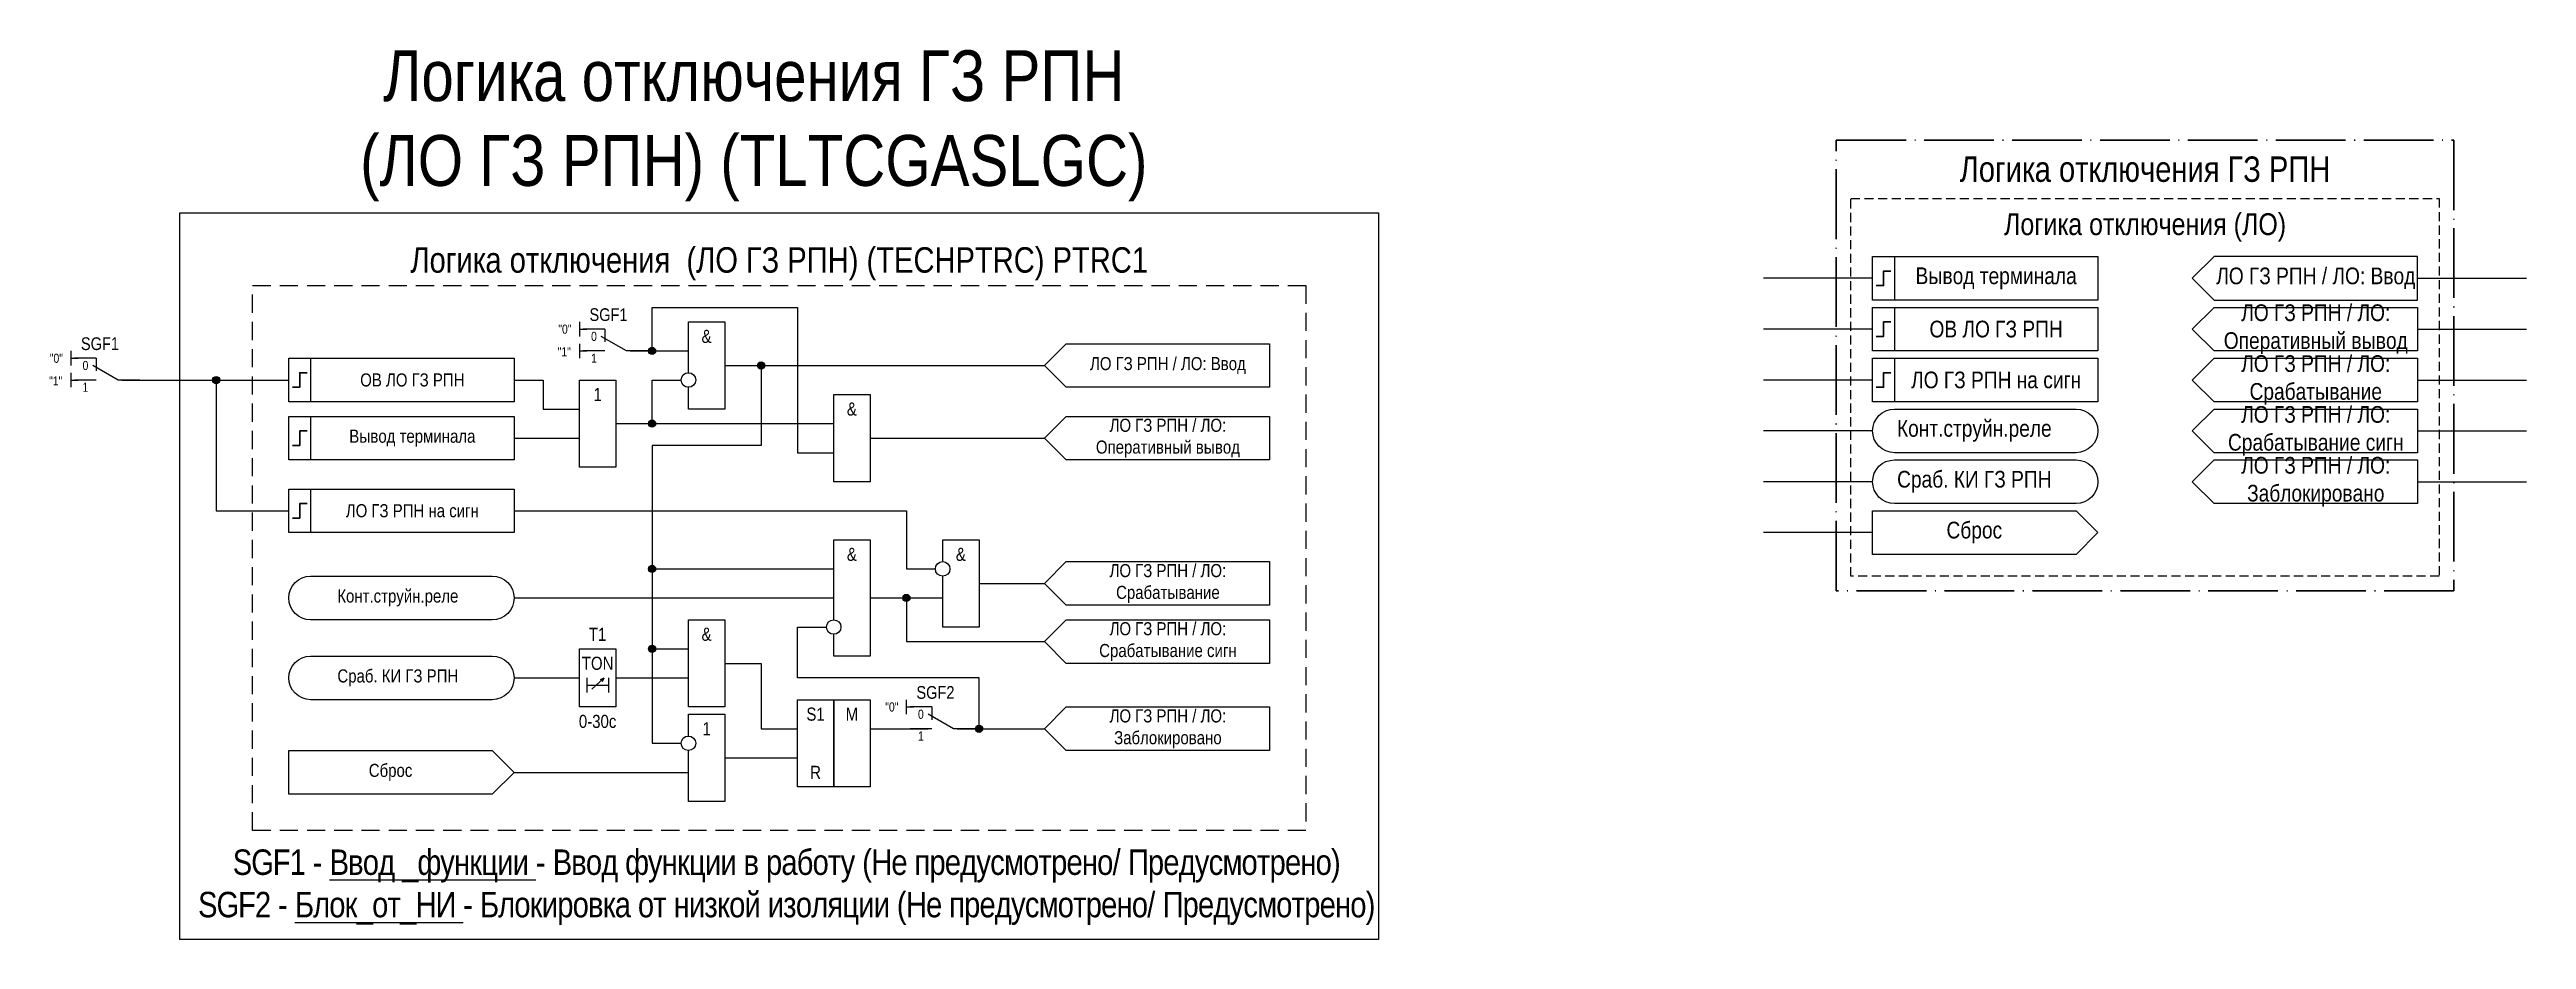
# Model space of a CAD drawing. Header units: millimetres. Extents: x -18 to 323, y 0 to 122.
import ezdxf
from ezdxf.enums import TextEntityAlignment as Align

# ---------------------------------------------------------------- set-up
doc = ezdxf.new("R2010")
doc.units = ezdxf.units.MM
doc.linetypes.add('ACAD_ISO04W100', pattern=[30, 24, -3, 0, -3])
doc.linetypes.add('штриховая2', pattern=[0.375, 0.25, -0.125])
doc.layers.add('invisible', color=252, linetype='Continuous', plot=False)
doc.layers.add('TEXT', color=7, linetype='Continuous', lineweight=25)
doc.layers.add('Основная', color=7, linetype='Continuous')
doc.styles.add('2.5_Gost_RD', font='ARIALN.TTF', dxfattribs={"height": 2.5})
doc.styles.add('3.5_Gost_RD', font='ARIALN.TTF', dxfattribs={"height": 3.5})
doc.styles.add('Вывод', font='ARIALN.TTF', dxfattribs={"height": 2.5})
doc.styles.add('Компонент', font='ARIALN.TTF', dxfattribs={"height": 3.5})

# ---------------------------------------------------------------- blocks, each defined once
blk = doc.blocks.new('*U78')
at = {"layer": 'Основная', "color": 0}
blk.add_line((0, 0), (7, 4), dxfattribs=at)
at = {"layer": 'Основная', "ltscale": 0.35}
blk.add_line((6, 6), (6, 2.5), dxfattribs=at)
blk = doc.blocks.new('*U80')
at = {"layer": 'Основная', "color": 0}
for p, q in [((-3, 6), (-9, 6)), ((-3, 0), (-9, 0)), ((9, 0), (3, 0))]:
    blk.add_line(p, q, dxfattribs=at)
at = {"layer": 'Основная', "ltscale": 0.25, "xscale": -1}
blk.add_blockref('*U78', (3, 0), dxfattribs=at)
at = {"layer": 'Основная'}
for tag, height, style, p in [('В1', 2.5, 'Вывод', (-14, 6)), ('ОУ', 3.5, 'Компонент', (-2, 10)), ('В2', 2.5, 'Вывод', (-6, 4)), ('В3', 2.5, 'Вывод', (-6, -2))]:
    blk.add_attdef(tag, text='', height=height, dxfattribs=dict(at, style=style)).set_placement(p, align=Align.MIDDLE_CENTER)
blk = doc.blocks.new('Точка')
at = {"ltscale": 100}
h = blk.add_hatch(color=256, dxfattribs=at)
h.dxf.hatch_style = 1
edge = h.paths.add_edge_path()
edge.add_arc((0, 0), 0.5, 0, 360)
blk.add_circle((0, 0), 0.5, dxfattribs=at)

msp = doc.modelspace()

# ---------------------------------------------------------------- linework, layer by layer
at = {"ltscale": 100}
for p, q in [((233, 91), (218, 91)), ((308, 91), (323, 91)), ((55, 85), (55, 83)), ((55, 84), (56, 84)), ((55, 82), (55, 80)), ((233, 84), (218, 84)), ((308, 84), (323, 84)), ((55, 81), (56, 81)), ((233, 77), (218, 77)), ((308, 77), (323, 77)), ((233, 70), (218, 70)), ((308, 70), (323, 70)), ((233, 63), (218, 63)), ((308, 63), (323, 63)), ((233, 56), (218, 56)), ((60, 36), (60, 36)), ((100, 31), (100, 33)), ((100, 32), (101, 32))]:
    msp.add_line(p, q, dxfattribs=at)
at = {"color": 7, "ltscale": 100}
for p, q in [((56.7, 34.46), (58.37, 35.95)), ((58.37, 35.95), (57.85, 35.73)), ((58.37, 35.95), (58.11, 35.48))]:
    msp.add_line(p, q, dxfattribs=at)
at = {"color": 251, "linetype": 'ACAD_ISO04W100', "lineweight": 30, "ltscale": 0.4, "true_color": 0x58595b}
msp.add_lwpolyline([(228, 110), (313, 110), (313, 48), (228, 48)], close=True, dxfattribs=at)
at = {"color": 3, "ltscale": 100}
msp.add_lwpolyline([(0, 100), (165, 100), (165, 0), (0, 0)], close=True, dxfattribs=at)
at = {"linetype": 'штриховая2', "ltscale": 5}
msp.add_lwpolyline([(230, 102), (311, 102), (311, 50), (230, 50)], close=True, dxfattribs=at)
at = {"ltscale": 100}
for points in [[(233, 94), (236, 94), (236, 88), (233, 88)], [(233, 94), (264, 94), (264, 88), (233, 88)], [(280, 94), (277, 91), (280, 88), (308, 88), (308, 94)], [(233, 87), (236, 87), (236, 81), (233, 81)], [(233, 87), (264, 87), (264, 81), (233, 81)], [(280, 87), (308, 87), (308, 81), (280, 81), (277, 84)], [(15, 80), (18, 80), (18, 74), (15, 74)], [(233, 80), (236, 80), (236, 74), (233, 74)], [(233, 80), (264, 80), (264, 74), (233, 74)], [(55, 77), (60, 77), (60, 65), (55, 65)], [(15, 72), (18, 72), (18, 66), (15, 66)], [(90, 75), (95, 75), (95, 63), (90, 63)], [(15, 62), (18, 62), (18, 56), (15, 56)], [(70, 44), (75, 44), (75, 32), (70, 32)], [(55, 40), (60, 40), (60, 32), (55, 32)], [(85, 33), (90, 33), (90, 21), (85, 21)], [(90, 33), (95, 33), (95, 21), (90, 21)]]:
    msp.add_lwpolyline(points, close=True, dxfattribs=at)
at = {"linetype": 'штриховая2', "ltscale": 10}
msp.add_lwpolyline([(10, 90), (155, 90), (155, 15), (10, 15)], close=True, dxfattribs=at)
at = {"lineweight": 30, "ltscale": 100}
for points in [[(235.5, 92), (234.5, 92), (234.5, 90), (233.5, 90)], [(235.5, 85), (234.5, 85), (234.5, 83), (233.5, 83)], [(17.5, 78), (16.5, 78), (16.5, 76), (15.5, 76)], [(235.5, 78), (234.5, 78), (234.5, 76), (233.5, 76)], [(17.5, 70), (16.5, 70), (16.5, 68), (15.5, 68)], [(17.5, 60), (16.5, 60), (16.5, 58), (15.5, 58)]]:
    msp.add_lwpolyline(points, dxfattribs=at)
at = {"ltscale": 100}
for points in [[(62, 81), (65, 81), (65, 87), (85, 87), (85, 67), (90, 67)], [(70, 78), (70, 85), (75, 85), (75, 73), (70, 73), (70, 76)], [(62, 81), (70, 81)], [(75, 79), (80, 79), (80, 68), (65, 68), (65, 61), (65, 61)], [(75, 79), (80, 79), (80, 68), (65, 68), (65, 51), (90, 51)], [(75, 79), (80, 79), (80, 68), (65, 68), (65, 40), (70, 40)], [(75, 79), (80, 79), (80, 68), (65, 68), (65, 27), (69, 27)], [(75, 79), (119, 79)], [(277, 77), (280, 80), (308, 80), (308, 74), (280, 74), (277, 77)], [(46, 77), (50, 77), (50, 73), (55, 73)], [(60, 71), (65, 71), (65, 77), (69, 77)], [(277, 70), (280, 73), (308, 73), (308, 67), (280, 67), (277, 70)], [(46, 69), (55, 69)], [(60, 71), (90, 71)], [(95, 69), (119, 69)], [(277, 63), (280, 66), (308, 66), (308, 60), (280, 60), (277, 63)], [(46, 59), (100, 59), (100, 51), (104, 51)], [(233, 59), (261, 59), (264, 56), (261, 53), (233, 53), (233, 59)], [(90, 44), (90, 55), (95, 55), (95, 39), (90, 39), (90, 42)], [(105, 52), (105, 55), (110, 55), (110, 43), (105, 43), (105, 50)], [(110, 49), (119, 49)], [(46, 47), (90, 47)], [(95, 47), (105, 47)], [(95, 47), (100, 47), (100, 41), (119, 41)], [(107, 29), (110, 29), (110, 36), (85, 36), (85, 43), (89, 43)], [(75, 38), (80, 38), (80, 29), (85, 29)], [(46, 36), (55, 36)], [(56, 36), (56, 34)], [(56, 35), (59, 35)], [(59, 36), (59, 34)], [(60, 36), (70, 36)], [(70, 28), (70, 31), (75, 31), (75, 19), (70, 19), (70, 26)], [(95, 29), (103, 29)], [(107, 29), (119, 29)], [(75, 25), (85, 25)], [(46, 23), (70, 23)]]:
    msp.add_lwpolyline(points, dxfattribs=at)
for points in [[(236, 67, -1), (236, 73), (261, 73, -1), (261, 67)], [(236, 60, -1), (236, 66), (261, 66, -1), (261, 60)]]:
    msp.add_lwpolyline(points, format="xyb", close=True, dxfattribs=at)
for centre in [(70, 77), (105, 51), (90, 43), (70, 27)]:
    msp.add_circle(centre, 1, dxfattribs=at)
at = {"layer": 'invisible', "ltscale": 100}
for p, q in [((-15, 81), (-15, 79)), ((-15, 80), (-14, 80)), ((-15, 78), (-15, 76)), ((-15, 77), (-14, 77))]:
    msp.add_line(p, q, dxfattribs=at)
for points in [[(-8, 77), (15, 77)], [(-8, 77), (5, 77), (5, 59), (15, 59)]]:
    msp.add_lwpolyline(points, dxfattribs=at)
at = {"layer": 'TEXT', "ltscale": 100}
for points in [[(119, 79), (122, 82), (150, 82), (150, 76), (122, 76), (119, 79)], [(119, 69), (122, 72), (150, 72), (150, 66), (122, 66), (119, 69)], [(119, 49), (122, 52), (150, 52), (150, 46), (122, 46), (119, 49)], [(119, 41), (122, 44), (150, 44), (150, 38), (122, 38), (119, 41)], [(119, 29), (122, 32), (150, 32), (150, 26), (122, 26), (119, 29)], [(15, 26), (43, 26), (46, 23), (43, 20), (15, 20), (15, 26)]]:
    msp.add_lwpolyline(points, dxfattribs=at)
for points in [[(15, 80), (46, 80), (46, 74), (15, 74)], [(15, 72), (46, 72), (46, 66), (15, 66)], [(15, 62), (46, 62), (46, 56), (15, 56)]]:
    msp.add_lwpolyline(points, close=True, dxfattribs=at)
for points in [[(18, 44, -1), (18, 50), (43, 50, -1), (43, 44)], [(18, 33, -1), (18, 39), (43, 39, -1), (43, 33)]]:
    msp.add_lwpolyline(points, format="xyb", close=True, dxfattribs=at)

# ---------------------------------------------------------------- block references
at = {"ltscale": 100}
for p in [(65, 81), (80, 79), (65, 71), (65, 51), (100, 47), (65, 40), (110, 29)]:
    msp.add_blockref('Точка', p, dxfattribs=at)
at = {"layer": 'invisible', "ltscale": 0.25, "xscale": 0.5, "yscale": 0.5, "zscale": 0.5}
msp.add_blockref('*U80', (-10, 77), dxfattribs=at).add_auto_attribs({'ОУ': 'SGF1', 'В1': '"0"', 'В2': '0', 'В3': '1'})
at = {"layer": 'invisible', "ltscale": 100}
msp.add_blockref('Точка', (5, 77), dxfattribs=at)
at = {"layer": 'Основная', "ltscale": 0.25, "xscale": 0.5, "yscale": 0.5, "zscale": 0.5}
for p, values in [((60, 81), {'ОУ': 'SGF1', 'В1': '"0"', 'В2': '0', 'В3': '1'}), ((105, 29), {'ОУ': 'SGF2', 'В1': '"0"', 'В2': '0', 'В3': '1'})]:
    msp.add_blockref('*U80', p, dxfattribs=at).add_auto_attribs(values)

# ---------------------------------------------------------------- texts
at = {"color": 30, "ltscale": 100, "attachment_point": 5, "style": '3.5_Gost_RD'}
for s, insert, char_height, width in [('Логика отключения ГЗ РПН ', (270.5, 106), 3.5, 85), ('Логика отключения (ЛО)', (270.5, 98), 3, 81), ('{\\T0.95;SGF1 - \\LВвод _функции\\l - Ввод функции в работу (Не предусмотрено/ Предусмотрено)\\PSGF2 - \\LБлок_от_HИ\\l - Блокировка от низкой изоляции (Не предусмотрено/ Предусмотрено)}', (83.5, 7.19), 3.5, 163)]:
    msp.add_mtext(s, dxfattribs=dict(at, insert=insert, char_height=char_height, width=width))
at = {"ltscale": 100, "attachment_point": 5}
for s, insert, char_height, width, style in [('Логика отключения  (ЛО ГЗ РПН) (TECHPTRC) {\\C6;PTRC1}', (82.5, 93), 3.5, 145, '3.5_Gost_RD'), ('ЛО ГЗ РПН / ЛО: Ввод', (294, 91), 2.3, 28, '2.5_Gost_RD'), ('ЛО ГЗ РПН / ЛО: Оперативный вывод', (294, 84), 2.3, 30.44, '2.5_Gost_RD'), ('&', (72.5, 83), 1.8, 5, '2.5_Gost_RD'), ('ЛО ГЗ РПН / ЛО: Срабатывание', (294, 77), 2.3, 28, '2.5_Gost_RD'), ('1', (57.5, 75), 1.8, 5, '2.5_Gost_RD'), ('&', (92.5, 73), 1.8, 5, '2.5_Gost_RD'), ('\\A1;Конт.струйн.реле', (247, 70), 2.3, 31, '2.5_Gost_RD'), ('ЛО ГЗ РПН / ЛО: Срабатывание сигн', (294, 70), 2.3, 28, '2.5_Gost_RD'), ('ЛО ГЗ РПН / ЛО: Заблокировано', (294, 63), 2.3, 28, '2.5_Gost_RD'), ('\\A1;Сраб. КИ ГЗ РПН', (247, 63), 2.3, 31, '2.5_Gost_RD'), ('&', (92.5, 53), 1.8, 5, '2.5_Gost_RD'), ('&', (107.5, 53), 1.8, 5, '2.5_Gost_RD'), ('T1', (57.5, 42), 1.8, 5, '2.5_Gost_RD'), ('&', (72.5, 42), 1.8, 5, '2.5_Gost_RD'), ('TON', (57.5, 38), 1.8, 5, '2.5_Gost_RD'), ('0-30с', (57.5, 30), 1.8, 5, '2.5_Gost_RD'), ('S1', (87.5, 31), 1.8, 5, '2.5_Gost_RD'), ('М', (92.5, 31), 1.8, 5, '2.5_Gost_RD'), ('1', (72.5, 29), 1.8, 5, '2.5_Gost_RD'), ('R', (87.5, 23), 1.8, 5, '2.5_Gost_RD')]:
    msp.add_mtext(s, dxfattribs=dict(at, insert=insert, char_height=char_height, width=width, style=style))
at = {"ltscale": 100, "insert": (52, 81.5), "char_height": 1.25, "attachment_point": 1, "style": '3.5_Gost_RD'}
msp.add_mtext_dynamic_manual_height_columns('"1"', width=2, gutter_width=17.5, heights=[0], dxfattribs=at)
at = {"layer": 'invisible', "ltscale": 100, "insert": (-18, 77.5), "char_height": 1.25, "attachment_point": 1, "style": '3.5_Gost_RD'}
msp.add_mtext_dynamic_manual_height_columns('"1"', width=2, gutter_width=17.5, heights=[0], dxfattribs=at)
at = {"layer": 'TEXT', "ltscale": 100, "attachment_point": 5}
for s, insert, char_height, width, style in [('Логика отключения ГЗ РПН \\P(ЛО ГЗ РПН) (TLTCGASLGC)', (79, 112), 7, 180, '3.5_Gost_RD'), ('ЛО ГЗ РПН / ЛО: Ввод', (136, 79), 1.8, 28, '2.5_Gost_RD'), ('ОВ ЛО ГЗ РПН', (32, 77), 1.8, 28, '2.5_Gost_RD'), ('ЛО ГЗ РПН / ЛО: Оперативный вывод', (136, 69), 1.8, 28, '2.5_Gost_RD'), ('Вывод терминала', (32, 69), 1.8, 28, '2.5_Gost_RD'), ('ЛО ГЗ РПН на сигн', (32, 59), 1.8, 28, '2.5_Gost_RD'), ('Сброс', (247, 56), 2.3, 28, '2.5_Gost_RD'), ('ЛО ГЗ РПН / ЛО: Срабатывание', (136, 49), 1.8, 28, '2.5_Gost_RD'), ('\\A1;Конт.струйн.реле', (30, 47), 1.8, 28, '2.5_Gost_RD'), ('ЛО ГЗ РПН / ЛО: Срабатывание сигн', (136, 41), 1.8, 28, '2.5_Gost_RD'), ('\\A1;Сраб. КИ ГЗ РПН', (30, 36), 1.8, 28, '2.5_Gost_RD'), ('ЛО ГЗ РПН / ЛО: Заблокировано', (136, 29), 1.8, 28, '2.5_Gost_RD'), ('Сброс', (29, 23), 1.8, 28, '2.5_Gost_RD')]:
    msp.add_mtext(s, dxfattribs=dict(at, insert=insert, char_height=char_height, width=width, style=style))
at = {"layer": 'TEXT', "color": 0, "ltscale": 100, "char_height": 2.3, "width": 28, "attachment_point": 5, "style": '2.5_Gost_RD'}
for s, insert in [('{\\C256;Вывод терминала}', (250, 91)), ('{\\C256;ОВ ЛО ГЗ РПН}', (250, 84)), ('{\\C256;ЛО ГЗ РПН на сигн}', (250, 77))]:
    msp.add_mtext(s, dxfattribs=dict(at, insert=insert))

doc.saveas('drawing.dxf')
